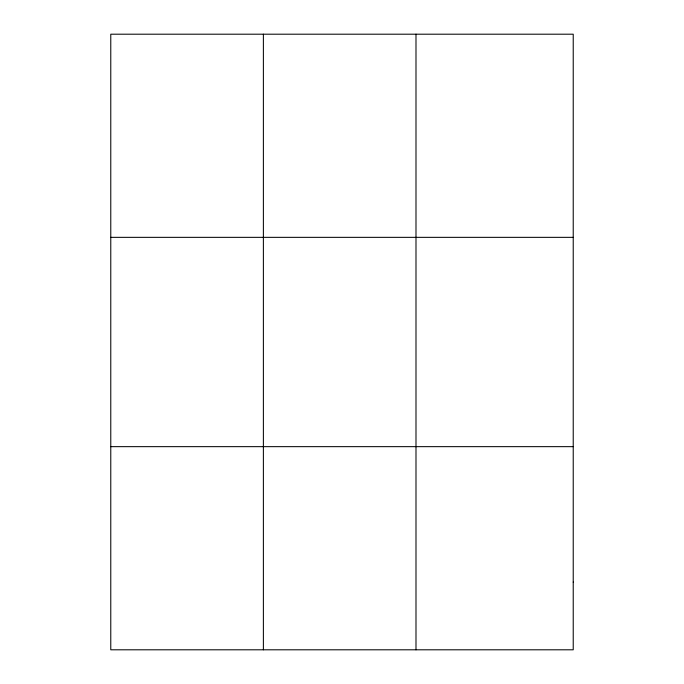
<?xml version="1.0" encoding="UTF-8"?>
<svg xmlns="http://www.w3.org/2000/svg" width="684" height="684" viewBox="0 0 684 684"><rect width="100%" height="100%" fill="white"/><g stroke="black" fill="none" stroke-linecap="round" stroke-linejoin="round"><path stroke-width="1.03" d="M263.383 649.8L263.383 34.2M110.774 237.348L573.226 237.348M110.774 446.652L573.226 446.652M415.992 34.2L415.992 649.8M573.226 582.084L573.226 649.8L110.774 649.8L110.774 34.2L573.226 34.2L573.226 582.084"/></g></svg>
